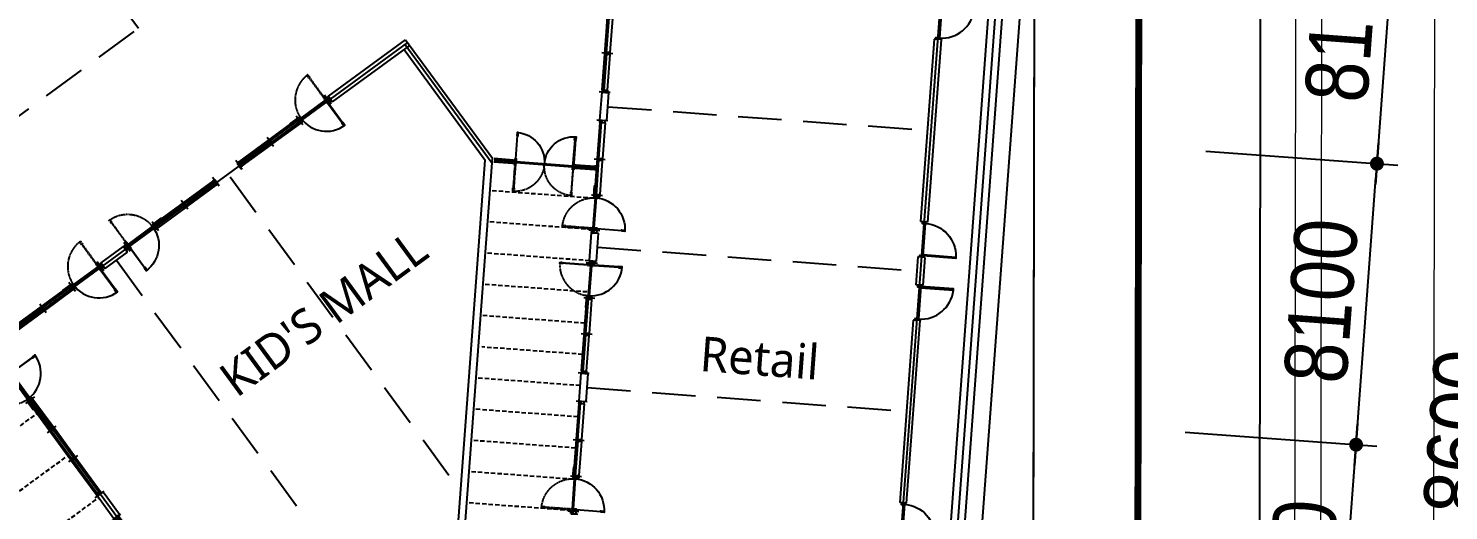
# Model space of a CAD drawing. Header units: millimetres. Extents: x 75184266 to 76346726, y -35077925 to -33679385.
# Drawn here: x 75529745 to 75570546, y -34933831 to -34919967 of the extents above; entities that cross this region are included whole.
import ezdxf
from ezdxf.enums import TextEntityAlignment as Align
from ezdxf.xclip import XClip

# ---------------------------------------------------------------- set-up
doc = ezdxf.new("R2010")
doc.units = ezdxf.units.MM
doc.header["$LTSCALE"] = 50
doc.header["$MEASUREMENT"] = 0
doc.header["$XCLIPFRAME"] = 2
doc.header["$PDMODE"] = 1
doc.header["$PDSIZE"] = -3
for name, pattern in [('PHANTOM2', [1.25, 0.625, -0.125, 0.125, -0.125, 0.125, -0.125]), ('XR-1F-PLAN$0$CEN', [62, 60, -1, 0, -1]), ('XR-1F-PLAN$0$HIDDEN', [0.375, 0.25, -0.125]), ('XR-B1$0$XR-지하3층$0$HID1', [2.3, 1.5, -0.8]), ('XR-B1$0$XR-지하3층$0$PHANTOM2', [1.25, 0.625, -0.125, 0.125, -0.125, 0.125, -0.125]), ('XR-지하3층$0$ANYANG1', [11.5, 6, -1, 1, -1.5, 1, -1]), ('XR-지하3층$0$HID1', [2.3, 1.5, -0.8]), ('XR-지하3층$0$HIDDEN', [0.375, 0.25, -0.125]), ('XR-지하3층$0$L2-2', [2.5, 1, -1.5]), ('XR-지하3층$0$PHANTOM2', [1.25, 0.625, -0.125, 0.125, -0.125, 0.125, -0.125])]:
    doc.linetypes.add(name, pattern=pattern)
doc.layers.get('0').update_dxf_attribs({"linetype": 'CONTINUOUS'})
doc.layers.get('Defpoints').update_dxf_attribs({"color": 51, "linetype": 'CONTINUOUS'})
for name, color, linetype in [('AA-DWXM-DOOR', 4, 'CONTINUOUS'), ('AA-MKXS', 3, 'CONTINUOUS'), ('XR-1F-PLAN$0$A-CEN02', 27, 'XR-1F-PLAN$0$CEN'), ('XR-1F-PLAN$0$A-DOR-FRAME', 7, 'CONTINUOUS'), ('XR-1F-PLAN$0$A-DOR-GL', 142, 'CONTINUOUS'), ('XR-1F-PLAN$0$A-DOR-HID', 9, 'XR-1F-PLAN$0$HIDDEN'), ('XR-1F-PLAN$0$A-DOR-TRACE', 8, 'CONTINUOUS'), ('XR-1F-PLAN$0$A-FRAME', 1, 'CONTINUOUS'), ('XR-1F-PLAN$0$A-HDCP7', 7, 'CONTINUOUS'), ('XR-1F-PLAN$0$A-WIN-ELE8', 8, 'CONTINUOUS'), ('XR-B1$0$XR-지하3층$0$-L-land1', 6, 'CONTINUOUS'), ('XR-지하3층$0$-L-land1', 6, 'CONTINUOUS'), ('XR-지하3층$0$보도라인', 7, 'CONTINUOUS')]:
    doc.layers.add(name, color=color, linetype=linetype)
for name, color, linetype, plot in [('XR-B1$0$XR-지하3층$0$DEFPOINT', 142, 'CONTINUOUS', False), ('XR-지하3층$0$DEFPOINT', 142, 'CONTINUOUS', False), ('건축', 8, 'CONTINUOUS', False)]:
    doc.layers.add(name, color=color, linetype=linetype, plot=plot)
for name, color, linetype, lineweight in [('XR-지하3층$0$$-길가장자리선', 7, 'CONTINUOUS', 0), ('XR-지하3층$0$$-차로분리', 7, 'CONTINUOUS', 0), ('XR-지하3층$0$0_plan', 7, 'CONTINUOUS', 0)]:
    doc.layers.add(name, color=color, linetype=linetype, lineweight=lineweight)
doc.styles.add('XR-지하3층$0$돋움', font='', dxfattribs={"width": 0.9})
doc.styles.add('XR-지하3층$0$맑은고딕', font='')
doc.styles.get('XR-지하3층$0$돋움').set_extended_font_data('Dotum')
doc.styles.get('XR-지하3층$0$맑은고딕').set_extended_font_data('Malgun Gothic')
doc.dimstyles.new('XR-지하3층$0$20110829_평면도_면적조정$0$std_style', dxfattribs={"dimscale": 400, "dimtxt": 3, "dimasz": 1, "dimexe": 1.5, "dimexo": 2, "dimgap": 1, "dimtad": 1, "dimtoh": 1, "dimdec": 0, "dimzin": 0, "dimdsep": 46, "dimtxsty": 'XR-지하3층$0$돋움', "dimblk": 'XR-지하3층$0$20110829_평면도_면적조정$0$01420DDOT01', "dimblk1": 'XR-지하3층$0$20110829_평면도_면적조정$0$01420DDOT01', "dimblk2": 'XR-지하3층$0$20110829_평면도_면적조정$0$01420DDOT01', "dimcen": 2.5, "dimdle": 8, "dimclrd": 256, "dimclre": 256, "dimclrt": 256, "dimadec": 0, "dimazin": 0, "dimtfac": 1, "dimtdec": 0, "dimtix": 1, "dimtmove": 2, "dimatfit": 3, "dimldrblk": 'XR-지하3층$0$20110829_평면도_면적조정$0$_ClosedBlank', "dimfxl": 1, "dimtolj": 1, "dimtzin": 0, "dimlwd": -1, "dimlwe": -1, "dimarcsym": 0})

# ---------------------------------------------------------------- blocks, each defined once
blk = doc.blocks.new('XR-1F-PLAN$0$A$C10B20476')
at = {"layer": 'Defpoints'}
for p, q in [((134, 35), (110, 35)), ((110, 35), (110, 0)), ((134, 35), (134, 0))]:
    blk.add_line(p, q, dxfattribs=at)
at = {"layer": 'XR-1F-PLAN$0$A-CEN02', "linetype": 'Continuous'}
blk.add_line((318, 80), (0, 80), dxfattribs=at)
at = {"layer": 'XR-1F-PLAN$0$A-FRAME'}
for p, q in [((144, 80), (110, 80)), ((110, 56), (144, 56)), ((110, 43), (144, 43)), ((144, 20), (134, 20))]:
    blk.add_line(p, q, dxfattribs=at)
for points in [[(88, 20), (88, 80)], [(110, 35), (110, 80)], [(122, 48), (144, 48), (144, 20), (238, 20), (238, 80), (144, 80), (144, 51), (122, 51), (122, 48)]]:
    blk.add_lwpolyline(points, dxfattribs=at)
blk = doc.blocks.new('XR-1F-PLAN$0$A$C491451C1')
at = {"layer": 'Defpoints'}
for p, q in [((15, 208), (-20, 208)), ((15, 184), (-20, 184)), ((15, 184), (15, 208)), ((45, 208), (45, 184)), ((45, 208), (80, 208)), ((45, 184), (80, 184))]:
    blk.add_line(p, q, dxfattribs=at)
at = {"layer": 'XR-1F-PLAN$0$A-CEN02', "linetype": 'Continuous'}
blk.add_line((30, 0), (30, 318), dxfattribs=at)
at = {"layer": 'XR-1F-PLAN$0$A-FRAME'}
for p, q in [((0, 174), (0, 184)), ((24, 208), (24, 174)), ((37, 208), (37, 174)), ((60, 174), (60, 184))]:
    blk.add_line(p, q, dxfattribs=at)
for points in [[(0, 230), (60, 230)], [(29, 196), (29, 174), (0, 174), (0, 80), (60, 80), (60, 174), (32, 174), (32, 196), (29, 196)], [(15, 208), (45, 208)]]:
    blk.add_lwpolyline(points, dxfattribs=at)
blk = doc.blocks.new('XR-1F-PLAN$0$A$C7F517DA1')
at = {"layer": 'XR-1F-PLAN$0$A-DOR-FRAME', "ltscale": 0.5, "elevation": 0}
for points in [[(50, 1675), (60, 1675), (60, 1690), (75, 1690), (75, 1675), (85, 1675), (85, 1775), (50, 1775)], [(50, 925), (10, 925), (10, 825), (50, 825)], [(990, 925), (950, 925), (950, 825), (990, 825)]]:
    blk.add_lwpolyline(points, close=True, dxfattribs=at)
blk.add_lwpolyline([(50, 875), (50, 975), (60, 975), (60, 960), (75, 960), (75, 975), (85, 975), (85, 875), (50, 875)], dxfattribs=at)
at = {"layer": 'XR-1F-PLAN$0$A-DOR-GL', "elevation": 0}
blk.add_lwpolyline([(62, 962), (72, 962), (72, 1687), (62, 1687)], close=True, dxfattribs=at)
at = {"layer": 'XR-1F-PLAN$0$A-DOR-HID', "ltscale": 2, "elevation": 0}
blk.add_lwpolyline([(50, 875), (50, 775), (60, 775), (60, 790), (75, 790), (75, 775), (85, 775), (85, 875), (50, 875)], dxfattribs=at)
for points in [[(62, 788), (72, 788), (72, 63), (62, 63)], [(50, 75), (60, 75), (60, 60), (75, 60), (75, 75), (85, 75), (85, -25), (50, -25)]]:
    blk.add_lwpolyline(points, close=True, dxfattribs=at)
at = {"layer": 'XR-1F-PLAN$0$A-DOR-HID', "ltscale": 2}
blk.add_arc((50, 875, 0), 900, 270, 0, dxfattribs=at)
at = {"layer": 'XR-1F-PLAN$0$A-DOR-TRACE'}
blk.add_arc((50, 875, 0), 900, 0, 90, dxfattribs=at)
at = {"layer": 'XR-1F-PLAN$0$A-WIN-ELE8'}
for p, q in [((85, 890, 0), (950, 890, 0)), ((85, 860, 0), (950, 860, 0))]:
    blk.add_line(p, q, dxfattribs=at)
blk = doc.blocks.new('SW-4.05')
at = {"layer": 'AA-MKXS', "ltscale": 0.5}
for p, q in [((0, -200), (0, 0)), ((3250, -200, 0), (3250, 0, 0))]:
    blk.add_line(p, q, dxfattribs=at)
at = {"layer": 'XR-1F-PLAN$0$A-DOR-GL', "elevation": 0}
for points in [[(1095, -154), (1095, -178), (2105, -178), (2105, -154)], [(3195, -154), (3195, -178), (2135, -178), (2135, -154)]]:
    blk.add_lwpolyline(points, close=True, dxfattribs=at)
at = {"layer": 'XR-1F-PLAN$0$A-FRAME'}
for p, q in [((10, -200), (10, -178)), ((70, -200), (70, -178)), ((2090, -200), (2090, -178)), ((2150, -200), (2150, -178)), ((3180, -200, 0), (3180, -178, 0)), ((3240, -200, 0), (3240, -178, 0))]:
    blk.add_line(p, q, dxfattribs=at)
at = {"layer": 'XR-1F-PLAN$0$A-HDCP7', "elevation": 0}
blk.add_lwpolyline([(1350, -200), (1050, -200), (1050, -215), (1350, -215)], close=True, dxfattribs=at)
at = {"layer": 'XR-1F-PLAN$0$A-WIN-ELE8'}
for p, q in [((2090, -50, 0), (1110, -50, 0)), ((3180, -200, 0), (1110, -200, 0)), ((3180, -50, 0), (2150, -50, 0))]:
    blk.add_line(p, q, dxfattribs=at)
at = {"layer": 'XR-1F-PLAN$0$A-DOR-FRAME', "ltscale": 600, "extrusion": (0, 0, -1), "xscale": -1, "zscale": -1, "rotation": 2.5358915e-09}
blk.add_blockref('XR-1F-PLAN$0$A$C7F517DA1', (-60, -1025, 0), dxfattribs=at)
at = {"layer": 'XR-1F-PLAN$0$A-FRAME', "extrusion": (0, 0, -1), "zscale": -1, "rotation": 90.00000000253594}
blk.add_blockref('XR-1F-PLAN$0$A$C10B20476', (10, -288, 0), dxfattribs=at)
at = {"layer": 'XR-1F-PLAN$0$A-FRAME', "ltscale": 0.5, "extrusion": (0, 0, -1), "xscale": -1, "zscale": -1, "rotation": 180}
for p in [(-1110, 30, 0), (-2150, 30, 0)]:
    blk.add_blockref('XR-1F-PLAN$0$A$C491451C1', p, dxfattribs=at)
at = {"layer": 'XR-1F-PLAN$0$A-FRAME', "xscale": -1, "rotation": 269.999999997464}
blk.add_blockref('XR-1F-PLAN$0$A$C10B20476', (3160, -288, 0), dxfattribs=at)
blk = doc.blocks.new('d-1000')
at = {"layer": 'AA-DWXM-DOOR', "color": 8}
for p, q in [((40, 100), (980, 100)), ((55, 60), (965, 60))]:
    blk.add_line(p, q, dxfattribs=at)
at = {"layer": 'AA-DWXM-DOOR'}
blk.add_lwpolyline([(40, 100), (80, 100), (80, 1040), (40, 1040), (40, 100)], dxfattribs=at)
for points in [[(40, 100), (10, 100), (10, 0), (55, 0), (55, 60), (40, 60)], [(980, 100), (1010, 100), (1010, 0), (965, 0), (965, 60), (980, 60)]]:
    blk.add_lwpolyline(points, close=True, dxfattribs=at)
at = {"layer": 'AA-DWXM-DOOR', "color": 9}
blk.add_arc((32, 93), 948, 0.4142, 87.0949, dxfattribs=at)
at = {"layer": 'AA-MKXS', "ltscale": 0.5}
for p, q in [((0, 150), (0, -50)), ((1020, 150), (1020, -50))]:
    blk.add_line(p, q, dxfattribs=at)
blk = doc.blocks.new('XR-1F-PLAN$0$양개문')
at = {"layer": 'XR-1F-PLAN$0$A-DOR-FRAME', "ltscale": 0.5}
for points in [[(50, 800), (60, 800), (60, 815), (75, 815), (75, 800), (85, 800), (85, 900), (50, 900)], [(1750, 800), (1740, 800), (1740, 815), (1725, 815), (1725, 800), (1715, 800), (1715, 900), (1750, 900)], [(50, 100), (0, 100), (0, 0), (50, 0)], [(50, 150), (60, 150), (60, 135), (75, 135), (75, 150), (85, 150), (85, 50), (50, 50)], [(1750, 150), (1740, 150), (1740, 135), (1725, 135), (1725, 150), (1715, 150), (1715, 50), (1750, 50)], [(1800, 100), (1750, 100), (1750, 0), (1800, 0)]]:
    blk.add_lwpolyline(points, close=True, dxfattribs=at)
at = {"layer": 'XR-1F-PLAN$0$A-DOR-GL'}
for points in [[(62, 137), (72, 137), (72, 812), (62, 812)], [(1737, 137), (1727, 137), (1727, 812), (1737, 812)]]:
    blk.add_lwpolyline(points, close=True, dxfattribs=at)
at = {"layer": 'XR-1F-PLAN$0$A-DOR-HID', "ltscale": 2}
for points in [[(50, -50), (60, -50), (60, -35), (75, -35), (75, -50), (85, -50), (85, 50), (50, 50)], [(1750, -50), (1740, -50), (1740, -35), (1725, -35), (1725, -50), (1715, -50), (1715, 50), (1750, 50)], [(62, -37), (72, -37), (72, -712), (62, -712)], [(1737, -37), (1727, -37), (1727, -712), (1737, -712)], [(50, -700), (60, -700), (60, -715), (75, -715), (75, -700), (85, -700), (85, -800), (50, -800)], [(1750, -700), (1740, -700), (1740, -715), (1725, -715), (1725, -700), (1715, -700), (1715, -800), (1750, -800)]]:
    blk.add_lwpolyline(points, close=True, dxfattribs=at)
for centre, start, end in [((50, 50), 270, 0), ((1750, 50), 180, 270)]:
    blk.add_arc(centre, 850, start, end, dxfattribs=at)
at = {"layer": 'XR-1F-PLAN$0$A-DOR-TRACE'}
for centre, start, end in [((50, 50), 360, 90), ((1750, 50), 90, 180)]:
    blk.add_arc(centre, 850, start, end, dxfattribs=at)
at = {"layer": 'XR-1F-PLAN$0$A-WIN-ELE8'}
for p, q in [((1715, 65), (85, 65)), ((1715, 35), (85, 35))]:
    blk.add_line(p, q, dxfattribs=at)
blk = doc.blocks.new('SW-10.5')
at = {"layer": 'AA-MKXS', "ltscale": 0.5}
for p, q in [((-200, 4850), (0, 4850)), ((-200, 4840, 0), (-178, 4840, 0)), ((-200, 400), (0, 400)), ((-200, 400), (-200, -400)), ((0, 400), (0, -400)), ((-200, -400), (0, -400)), ((-200, -4840, 0), (-178, -4840, 0)), ((-200, -4850), (0, -4850))]:
    blk.add_line(p, q, dxfattribs=at)
at = {"layer": 'XR-1F-PLAN$0$A-DOR-GL'}
for points in [[(-154, 3755), (-178, 3755), (-178, 2745), (-154, 2745)], [(-154, 1705), (-178, 1705), (-178, 2715), (-154, 2715)], [(-154, 455), (-178, 455), (-178, 1675), (-154, 1675)], [(-154, -455), (-178, -455), (-178, -1675), (-154, -1675)], [(-154, -1705), (-178, -1705), (-178, -2715), (-154, -2715)], [(-154, -3755), (-178, -3755), (-178, -2745), (-154, -2745)]]:
    blk.add_lwpolyline(points, close=True, dxfattribs=at)
at = {"layer": 'XR-1F-PLAN$0$A-FRAME'}
for p, q in [((-200, 4780, 0), (-178, 4780, 0)), ((-200, 2760, 0), (-178, 2760, 0)), ((-200, 2700, 0), (-178, 2700, 0)), ((-200, 1720, 0), (-178, 1720, 0)), ((-200, 1660, 0), (-178, 1660, 0)), ((-200, 470, 0), (-178, 470, 0)), ((-200, 410, 0), (-178, 410, 0)), ((-200, -410, 0), (-178, -410, 0)), ((-200, -470, 0), (-178, -470, 0)), ((-200, -1660, 0), (-178, -1660, 0)), ((-200, -1720, 0), (-178, -1720, 0)), ((-200, -2700, 0), (-178, -2700, 0)), ((-200, -2760, 0), (-178, -2760, 0)), ((-200, -4780, 0), (-178, -4780, 0))]:
    blk.add_line(p, q, dxfattribs=at)
at = {"layer": 'XR-1F-PLAN$0$A-HDCP7'}
for points in [[(-200, 3500), (-200, 3800), (-215, 3800), (-215, 3500)], [(-200, -3500), (-200, -3800), (-215, -3800), (-215, -3500)]]:
    blk.add_lwpolyline(points, close=True, dxfattribs=at)
at = {"layer": 'XR-1F-PLAN$0$A-WIN-ELE8'}
for p, q in [((-200, 1725, 0), (-200, 3740)), ((-50, 2760), (-50, 3740)), ((-50, 1725, 0), (-50, 2700)), ((-200, 470, 0), (-200, 1660)), ((-50, 1660), (-50, 470)), ((-200, -1660), (-200, -470)), ((-50, -1660), (-50, -470)), ((-200, -1725, 0), (-200, -3740)), ((-50, -1725, 0), (-50, -2700)), ((-50, -2760), (-50, -3740))]:
    blk.add_line(p, q, dxfattribs=at)
at = {"layer": 'XR-1F-PLAN$0$A-DOR-FRAME', "ltscale": 600, "extrusion": (0, 0, -1), "xscale": -1, "zscale": -1, "rotation": 90}
blk.add_blockref('XR-1F-PLAN$0$A$C7F517DA1', (1025, 4790, 0), dxfattribs=at)
at = {"layer": 'XR-1F-PLAN$0$A-DOR-FRAME', "ltscale": 600, "extrusion": (0, 0, -1), "zscale": -1, "rotation": 90}
blk.add_blockref('XR-1F-PLAN$0$A$C7F517DA1', (1025, -4790, 0), dxfattribs=at)
at = {"layer": 'XR-1F-PLAN$0$A-FRAME', "extrusion": (0, 0, -1), "zscale": -1, "rotation": 180}
blk.add_blockref('XR-1F-PLAN$0$A$C10B20476', (288, 4860), dxfattribs=at)
at = {"layer": 'XR-1F-PLAN$0$A-FRAME', "ltscale": 0.5, "extrusion": (0, 0, -1), "xscale": -1, "zscale": -1, "rotation": 270}
for p in [(-30, 3740), (-30, 2700), (-30, 1660)]:
    blk.add_blockref('XR-1F-PLAN$0$A$C491451C1', p, dxfattribs=at)
at = {"layer": 'XR-1F-PLAN$0$A-FRAME', "xscale": -1, "rotation": 180}
blk.add_blockref('XR-1F-PLAN$0$A$C10B20476', (-288, 490), dxfattribs=at)
at = {"layer": 'XR-1F-PLAN$0$A-FRAME'}
blk.add_blockref('XR-1F-PLAN$0$A$C10B20476', (-288, -490), dxfattribs=at)
at = {"layer": 'XR-1F-PLAN$0$A-FRAME', "ltscale": 0.5, "extrusion": (0, 0, -1), "zscale": -1, "rotation": 270}
for p in [(-30, -1660), (-30, -2700), (-30, -3740)]:
    blk.add_blockref('XR-1F-PLAN$0$A$C491451C1', p, dxfattribs=at)
at = {"layer": 'XR-1F-PLAN$0$A-FRAME', "extrusion": (0, 0, -1), "xscale": -1, "zscale": -1, "rotation": 359.9999999999999}
blk.add_blockref('XR-1F-PLAN$0$A$C10B20476', (288, -4860), dxfattribs=at)
blk = doc.blocks.new('XR-지하3층$0$20110829_평면도_면적조정$0$01420DDOT01')
blk.add_line((-1.5, 0), (1.5, 0))
at = {"const_width": 0.5}
blk.add_lwpolyline([(-0.25, 0, 1), (0.25, 0, 1)], format="xyb", close=True, dxfattribs=at)
blk = doc.blocks.new('*D268')
at = {"layer": 'Defpoints', "color": 0, "transparency": 16777216}
for p in [(75563970, -34907278, 0), (75573936, -34908014), (75560386, -34955745, 0)]:
    blk.add_point(p, dxfattribs=at)
at = {"layer": '건축'}
for p, q in [((75564767, -34907337), (75574534, -34908059)), ((75570382, -34956083), (75573906, -34908413)), ((75561184, -34955804), (75570950, -34956527))]:
    blk.add_line(p, q, dxfattribs=at)
at = {"layer": '건축', "xscale": 400, "yscale": 400, "zscale": 400}
for p, rotation in [((75573936, -34908014), 85.77114914151039), ((75570352, -34956482), 265.7711491415104)]:
    blk.add_blockref('XR-지하3층$0$20110829_평면도_면적조정$0$01420DDOT01', p, dxfattribs=dict(at, rotation=rotation))
at = {"layer": '건축', "insert": (75570846, -34932152), "char_height": 1800, "attachment_point": 5, "rotation": 85.7711, "style": 'XR-지하3층$0$돋움'}
blk.add_mtext('\\A1;48600', dxfattribs=at)
blk = doc.blocks.new('XR-지하3층$0$20110829_평면도_면적조정$0$_ClosedBlank')
at = {"color": 0, "linetype": 'ByBlock', "lineweight": -2}
for p, q in [((-1, 0.17), (0, 0)), ((-1, 0.17), (-1, -0.17)), ((0, 0), (-1, -0.17))]:
    blk.add_line(p, q, dxfattribs=at)
blk = doc.blocks.new('*D270')
at = {"layer": 'Defpoints', "color": 0, "transparency": 16777216}
for p in [(75562178, -34931514, 0), (75567889, -34931936), (75561580, -34939592, 0)]:
    blk.add_point(p, dxfattribs=at)
at = {"layer": '건축'}
for p, q in [((75562975, -34931573), (75568487, -34931980)), ((75567321, -34939615), (75567859, -34932335)), ((75562378, -34939651), (75567890, -34940058))]:
    blk.add_line(p, q, dxfattribs=at)
at = {"layer": '건축', "xscale": 400, "yscale": 400, "zscale": 400}
for p, rotation in [((75567889, -34931936), 85.77114914151039), ((75567291, -34940014), 265.7711491415104)]:
    blk.add_blockref('XR-지하3층$0$20110829_평면도_면적조정$0$01420DDOT01', p, dxfattribs=dict(at, rotation=rotation))
at = {"layer": '건축', "insert": (75566292, -34935879), "char_height": 1800, "attachment_point": 5, "rotation": 85.7711, "style": 'XR-지하3층$0$돋움'}
blk.add_mtext('\\A1;8100', dxfattribs=at)
blk = doc.blocks.new('*D271')
at = {"layer": 'Defpoints', "color": 0, "transparency": 16777216}
for p in [(75562775, -34923436, 0), (75568486, -34923858), (75562178, -34931514, 0)]:
    blk.add_point(p, dxfattribs=at)
at = {"layer": '건축'}
for p, q in [((75563573, -34923495), (75569084, -34923902)), ((75567918, -34931537), (75568457, -34924257)), ((75562975, -34931573), (75568487, -34931980))]:
    blk.add_line(p, q, dxfattribs=at)
at = {"layer": '건축', "xscale": 400, "yscale": 400, "zscale": 400}
for p, rotation in [((75568486, -34923858), 85.77114914151039), ((75567889, -34931936), 265.7711491415104)]:
    blk.add_blockref('XR-지하3층$0$20110829_평면도_면적조정$0$01420DDOT01', p, dxfattribs=dict(at, rotation=rotation))
at = {"layer": '건축', "insert": (75566890, -34927801), "char_height": 1800, "attachment_point": 5, "rotation": 85.7711, "style": 'XR-지하3층$0$돋움'}
blk.add_mtext('\\A1;8100', dxfattribs=at)
blk = doc.blocks.new('*D291')
at = {"layer": 'Defpoints', "color": 0, "transparency": 16777216}
for p in [(75563374, -34915356, 0), (75569085, -34915778), (75562777, -34923434, 0)]:
    blk.add_point(p, dxfattribs=at)
at = {"layer": '건축'}
for p, q in [((75564172, -34915415), (75569684, -34915822)), ((75568518, -34923457), (75569056, -34916177)), ((75563575, -34923493), (75569086, -34923900))]:
    blk.add_line(p, q, dxfattribs=at)
at = {"layer": '건축', "xscale": 400, "yscale": 400, "zscale": 400}
for p, rotation in [((75569085, -34915778), 85.77114914151039), ((75568488, -34923856), 265.7711491415104)]:
    blk.add_blockref('XR-지하3층$0$20110829_평면도_면적조정$0$01420DDOT01', p, dxfattribs=dict(at, rotation=rotation))
at = {"layer": '건축', "insert": (75567489, -34919721), "char_height": 1800, "attachment_point": 5, "rotation": 85.7711, "style": 'XR-지하3층$0$돋움'}
blk.add_mtext('\\A1;8100', dxfattribs=at)
blk = doc.blocks.new('11111111')
at = {"layer": 'XR-B1$0$XR-지하3층$0$-L-land1', "color": 1, "linetype": 'XR-B1$0$XR-지하3층$0$PHANTOM2', "ltscale": 200, "true_color": 0xfb0404}
blk.add_lwpolyline([(77063562, -34333155), (77066587, -34318155), (77066649, -34281009), (77069707, -34246009), (77069739, -34226894), (76980173, -34220244), (76854435, -34210909, -0.115118), (76806437, -34235824), (76800088, -34243550), (76796571, -34369510), (76803542, -34376679), (76934489, -34376677), (76959481, -34372677), (76989487, -34372677), (77004494, -34373677), (77052897, -34373675), (77063512, -34363078)], format="xyb", close=True, dxfattribs=at)
at = {"layer": 'XR-B1$0$XR-지하3층$0$DEFPOINT', "linetype": 'XR-B1$0$XR-지하3층$0$HID1', "ltscale": 50}
blk.add_lwpolyline([(77060562, -34332853), (77063587, -34317853), (77063649, -34280876), (77066707, -34245876), (77066734, -34229679), (76979951, -34223236), (76855438, -34213992, -0.110486), (76808135, -34238483), (76803058, -34244661), (76799605, -34368327), (76804810, -34373679), (76934251, -34373677), (76959243, -34369677), (76989587, -34369677), (77004594, -34370677), (77051655, -34370675), (77060514, -34361831)], format="xyb", close=True, dxfattribs=at)
blk = doc.blocks.new('XR-지하3층$0$A$C723B38EE')
at = {"layer": 'XR-지하3층$0$$-길가장자리선', "color": 8}
blk.add_lwpolyline([(447.563, 435.577, -0.30604), (454.281, 425.594), (454.095, 313.112), (451.037, 278.112), (450.975, 240.671), (447.951, 225.671), (447.898, 193.652, -0.063862), (447.381, 189.678)], format="xyb", dxfattribs=at)
at = {"layer": 'XR-지하3층$0$$-차로분리', "color": 8, "linetype": 'XR-지하3층$0$L2-2', "ltscale": 80, "flags": 128}
blk.add_lwpolyline([(454.146, 192.679), (454.287, 277.967), (457.345, 312.968), (457.535, 428.247), (457.577, 453.512), (457.815, 597.674)], dxfattribs=at)
at = {"layer": 'XR-지하3층$0$-L-land1', "color": 1, "linetype": 'XR-지하3층$0$PHANTOM2', "ltscale": 200, "true_color": 0xfb0404}
blk.add_lwpolyline([(442.7, 226.202), (445.725, 241.203), (445.787, 278.348), (448.845, 313.348), (448.877, 332.464), (359.311, 339.113), (233.573, 348.448, -0.115118), (185.575, 323.534), (179.226, 315.808), (175.709, 189.847), (182.68, 182.678), (313.627, 182.68), (338.619, 186.68), (368.625, 186.68), (383.632, 185.681), (432.034, 185.682), (442.65, 196.28)], format="xyb", close=True, dxfattribs=at)
at = {"layer": 'XR-지하3층$0$0_plan', "color": 8}
blk.add_lwpolyline([(416.21, 382.767), (416.283, 426.909, -0.435593), (427.023, 436.865), (444.271, 435.585, -0.393153), (453.531, 425.596), (453.345, 313.145), (450.287, 278.145), (450.226, 240.747), (447.201, 225.747), (447.148, 193.653, -0.413722), (432.148, 178.678), (383.402, 178.677), (368.395, 178.676), (338.577, 178.675), (313.573, 175.675), (185.599, 175.671)], format="xyb", dxfattribs=at)
at = {"layer": 'XR-지하3층$0$DEFPOINT', "linetype": 'XR-지하3층$0$HID1', "ltscale": 50}
blk.add_lwpolyline([(439.7, 226.504), (442.725, 241.504), (442.787, 278.481), (445.845, 313.481), (445.872, 329.678), (359.089, 336.121), (234.575, 345.365, -0.110486), (187.273, 320.874), (182.196, 314.697), (178.743, 191.031), (183.947, 185.678), (313.388, 185.68), (338.38, 189.68), (368.725, 189.68), (383.732, 188.681), (430.793, 188.682), (439.652, 197.526)], format="xyb", close=True, dxfattribs=at)
at = {"layer": 'XR-지하3층$0$보도라인', "color": 8}
blk.add_lwpolyline([(446.148, 193.655), (446.201, 225.847), (449.226, 240.847), (449.287, 278.19), (452.345, 313.19), (452.53, 425.019)], dxfattribs=at)

msp = doc.modelspace()

# ---------------------------------------------------------------- linework, layer by layer
at = {"layer": '건축', "ltscale": 1000}
for p, q in [((75560974.2, -34882485.8), (75554668.8, -34967501.3)), ((75557927.3, -34916806.7), (75554196.9, -34967103.2))]:
    msp.add_line(p, q, dxfattribs=at)
at = {"layer": '건축', "ltscale": 0.5}
for p, q in [((75560052.1, -34882750.3), (75553802, -34967020.8)), ((75560257, -34882691.5), (75553994.6, -34967127.6)), ((75557490, -34898367.1), (75552443.8, -34966404.6)), ((75528706.1, -34929125.5), (75540641.9, -34920374.8)), ((75543065.7, -34923849.9), (75540561.3, -34920433.9)), ((75555764.8, -34920276.1), (75555375.7, -34925521.9)), ((75555964.3, -34920290.9), (75555575.2, -34925536.7)), ((75546166.4, -34922602.5), (75546225.6, -34921804.7)), ((75546365.9, -34922617.3), (75546425.1, -34921819.5)), ((75545866.9, -34926641.4), (75545926.1, -34925843.6)), ((75546066.3, -34926656.2), (75546125.5, -34925858.4)), ((75555300.3, -34926539.1), (75555241.1, -34927336.9)), ((75555499.7, -34926553.9), (75555440.6, -34927351.7)), ((75555165.5, -34928354.1), (75554776.4, -34933599.7)), ((75554976.1, -34933614.5), (75555364.9, -34928368.9)), ((75535331.2, -34938162.1), (75528706.1, -34929125.5)), ((75545567.3, -34930680.3), (75545626.5, -34929882.5)), ((75545766.8, -34930695.1), (75545825.9, -34929897.3))]:
    msp.add_line(p, q, dxfattribs=at)
at = {"layer": '건축', "ltscale": 100}
for p, q in [((75538365, -34921920.1), (75540582.8, -34920294.1)), ((75538483.2, -34922081.4), (75540701, -34920455.4)), ((75540539.7, -34920573.7), (75542872.1, -34923755)), ((75540582.8, -34920294.1), (75543077, -34923696.3)), ((75541777.6, -34938513.6), (75542872.1, -34923755)), ((75541970.2, -34938620.4), (75543077, -34923696.3)), ((75531832.5, -34926709.4), (75532477.7, -34926236.4)), ((75531950.8, -34926870.7), (75532595.9, -34926397.7))]:
    msp.add_line(p, q, dxfattribs=at)
at = {"layer": '건축'}
for p, q in [((75543667, -34923852.4), (75543118.6, -34923811.7)), ((75543670.4, -34923807.5), (75543121.9, -34923766.9)), ((75543671.1, -34923797.6), (75543122.7, -34923756.9)), ((75543674.4, -34923752.7), (75543126, -34923712)), ((75545461.8, -34923985.6), (75546010.6, -34924026.3, 0)), ((75545465.2, -34923940.7), (75546013.9, -34923981.4, 0)), ((75545465.9, -34923930.7), (75546014.6, -34923971.4, 0)), ((75545469.2, -34923885.9), (75546018, -34923926.6, 0))]:
    msp.add_line(p, q, dxfattribs=at)
at = {"layer": '건축', "linetype": 'XR-지하3층$0$HIDDEN', "ltscale": 100}
for p, q in [((75535539.6, -34924239.5), (75542165.9, -34933277.7)), ((75532273.4, -34926634.2), (75538780.2, -34935509.4))]:
    msp.add_line(p, q, dxfattribs=at)
at = {"layer": '건축', "linetype": 'XR-지하3층$0$HIDDEN', "ltscale": 10}
for p, q in [((75545999.5, -34924853.3), (75543007.7, -34924631.4)), ((75545932.9, -34925750.9), (75542941.1, -34925528.9)), ((75545866.3, -34926648.4), (75542874.6, -34926426.4)), ((75545799.8, -34927545.9), (75542808, -34927324)), ((75545733.2, -34928443.5), (75542741.4, -34928221.5)), ((75545666.6, -34929341), (75542774.6, -34929126.4)), ((75545600.1, -34930238.5), (75542608.3, -34930016.6)), ((75523617.1, -34935714.6), (75529988.3, -34931043.6)), ((75545533.5, -34931136.1), (75542541.7, -34930914.1)), ((75545466.9, -34932033.6), (75542475.2, -34931811.6)), ((75524504, -34936924.3), (75530875.2, -34932253.3)), ((75545400.4, -34932931.1), (75542408.6, -34932709.2)), ((75525390.9, -34938134), (75531762.1, -34933463)), ((75545333.8, -34933828.7), (75542342, -34933606.7))]:
    msp.add_line(p, q, dxfattribs=at)
at = {"layer": '건축', "linetype": 'PHANTOM2', "ltscale": 50, "const_width": 200}
msp.add_lwpolyline([(75558575, -34961553.7), (75561600, -34946553.7), (75561662, -34909408.3), (75564720.4, -34874408.3), (75564752.3, -34855292.5), (75475186.2, -34848643), (75349448.2, -34839308.1, -0.1151176), (75301449.9, -34864222.7), (75295101, -34871948.7), (75291583.8, -34997908.7), (75298555.5, -35005077.8), (75429502.2, -35005076.4), (75454494.2, -35001076.2), (75484500.6, -35001075.9), (75499507.3, -35002075.7), (75547909.7, -35002074.4), (75558525.1, -34991476.6)], format="xyb", close=True, dxfattribs=at)
at = {"layer": '건축', "linetype": 'XR-지하3층$0$ANYANG1'}
msp.add_lwpolyline([(75558575, -34961553.7), (75561600, -34946553.7), (75561662, -34909408.3), (75564720.4, -34874408.3), (75564752.3, -34855292.5), (75475186.2, -34848643), (75349448.2, -34839308.1, -0.1151176), (75301449.9, -34864222.7), (75295101, -34871948.7), (75291583.8, -34997908.7), (75298555.5, -35005077.8), (75429502.2, -35005076.4), (75454494.2, -35001076.2), (75484500.6, -35001075.9), (75499507.3, -35002075.7), (75547909.7, -35002074.4), (75558525.1, -34991476.6)], format="xyb", close=True, dxfattribs=at)
at = {"layer": '건축', "linetype": 'XR-지하3층$0$HIDDEN', "ltscale": 100}
msp.add_lwpolyline([(75515877.4, -34896744.1), (75508699.7, -34902006.4), (75525728.2, -34925232.9), (75532905.8, -34919970.7)], close=True, dxfattribs=at)
for points in [[(75546395.4, -34922218.4), (75555570.3, -34922899.1)], [(75546095.8, -34926257.3), (75555270.7, -34926938)], [(75545796.1, -34930296.2), (75554971.1, -34930976.9)]]:
    msp.add_lwpolyline(points, dxfattribs=at)
at = {"layer": '건축', "ltscale": 600}
msp.add_lwpolyline([(75546010.6, -34924026.3), (75546060.4, -34924030), (75546067.8, -34923930.3), (75546018, -34923926.6)], close=True, dxfattribs=at)

# ---------------------------------------------------------------- block references
at = {"layer": '건축', "ltscale": 0.5}
ref = msp.add_blockref('XR-지하3층$0$A$C723B38EE', (75115875.3, -35187756.2), dxfattribs=dict(at, xscale=999.9999999999998, yscale=999.9999999999998, zscale=999.9999999999998))
XClip(ref).set_block_clipping_path([(137.7798442268, 119.9958357572), (497.8511876765, 396.6664658143)])
at = {"layer": '건축'}
msp.add_blockref('11111111', (-1504986.9, -628399), dxfattribs=at)
for name, p, rotation in [('SW-4.05', (75546665.4, -34918578.4, 0), 265.758155830336), ('d-1000', (75555890.1, -34919262.6), 265.7582554143502), ('SW-4.05', (75538483.2, -34922081.4, 0), 216.2468319375821), ('SW-4.05', (75531950.8, -34926870.7, 0), 216.2468339701114), ('SW-4.05', (75546066.2, -34926656.2, 0), 265.758155830336), ('d-1000', (75555290.8, -34927340.6), 265.7582554143502)]:
    msp.add_blockref(name, p, dxfattribs=dict(at, rotation=rotation))
at = {"layer": '건축', "xscale": -1}
for name, p, rotation in [('SW-4.05', (75546125.4, -34925858.4, 0), 265.7582554075781), ('XR-1F-PLAN$0$양개문', (75545462.1, -34923985.6), 355.7568397433457), ('SW-4.05', (75532595.9, -34926397.7, 0), 216.2470352016891), ('d-1000', (75555349.9, -34926542.8), 265.7582554177146), ('SW-10.5', (75532127.4, -34933623), 216.2469335488655), ('SW-4.05', (75545526.4, -34933936.2, 0), 265.7582554075781), ('d-1000', (75554751, -34934620.6), 265.7582554177146)]:
    msp.add_blockref(name, p, dxfattribs=dict(at, rotation=rotation))

# ---------------------------------------------------------------- texts
at = {"layer": '건축', "style": 'XR-지하3층$0$맑은고딕'}
for s, rotation, p in [("KID'S MALL", 36.24693, (75538220.6, -34928157.4)), ('Retail', 355.75786, (75550752.9, -34929443.2))]:
    msp.add_text(s, height=1000, rotation=rotation, dxfattribs=at).set_placement(p, align=Align.MIDDLE_CENTER)

# ---------------------------------------------------------------- dimensions: what is measured, and where the dimension line sits
at = {"layer": '건축'}
for base, p1, p2, picture, middle in [((75573935.8, -34908014.5), (75560385.8, -34955745.5, 0), (75563969.6, -34907277.6, 0), '*D268', (75570846.3, -34932152.5)), ((75569085.3, -34915777.9), (75562776.8, -34923433.6, 0), (75563374.1, -34915355.6, 0), '*D291', (75567489, -34919721)), ((75568486, -34923857.9), (75562177.5, -34931513.6, 0), (75562774.8, -34923435.7, 0), '*D271', (75566889.7, -34927801)), ((75567888.7, -34931935.9), (75561580.3, -34939591.5, 0), (75562177.5, -34931513.6, 0), '*D270', (75566292.4, -34935878.9))]:
    dim = msp.add_linear_dim(base=base, p1=p1, p2=p2, angle=85.77115, dimstyle='XR-지하3층$0$20110829_평면도_면적조정$0$std_style', override={"dimtxt": 4.5}, dxfattribs=at)
    dim.commit()
    dim.dimension.update_dxf_attribs({"geometry": picture, "text_midpoint": middle})

doc.saveas('drawing.dxf')
